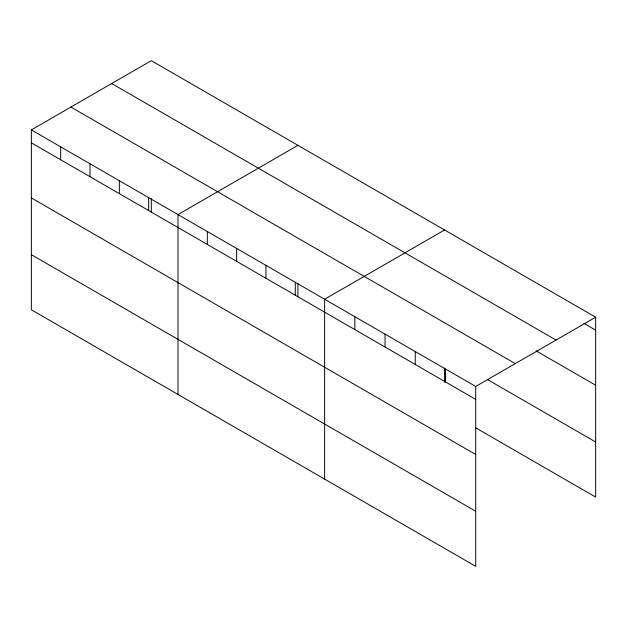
<?xml version="1.0" encoding="UTF-8"?>
<svg xmlns="http://www.w3.org/2000/svg" width="627" height="627" viewBox="0 0 627 627"><rect width="100%" height="100%" fill="white"/><g stroke="black" fill="none" stroke-linecap="round" stroke-linejoin="round"><path stroke-width="0.94" d="M31.35 129.922L475.705 386.467L475.705 566.33L31.35 309.785L31.35 129.922L151.295 60.67L595.65 317.215L595.65 497.078L475.627 427.786M297.935 145.331L177.99 214.583L177.99 394.446M444.567 229.991L324.621 299.244L324.621 479.106M475.705 386.467L595.65 317.215M583.902 323.352L595.65 330.139M111.716 83.524L556.071 340.069M536.054 350.822L595.65 385.229M70.929 107.068L515.284 363.613M487.375 379.476L595.65 441.988M31.35 142.838L475.705 399.383M31.35 197.928L475.705 454.481M31.35 254.695L475.705 511.24M445.491 369.021L445.491 381.937M444.567 368.065L444.567 382.305M415.27 351.575L415.27 364.499M385.056 334.128L385.056 347.052M354.843 316.682L354.843 329.606M297.935 283.404L297.935 296.696M295.293 282.307L295.293 295.231M265.966 265.378L265.966 278.294M236.645 248.441L236.645 261.365M207.318 231.512L207.318 244.436M151.295 198.743L151.295 212.036M148.662 197.646L148.662 210.57M119.334 180.717L119.334 193.633M90.006 163.78L90.006 176.704M60.678 146.851L60.678 159.775"/></g></svg>
